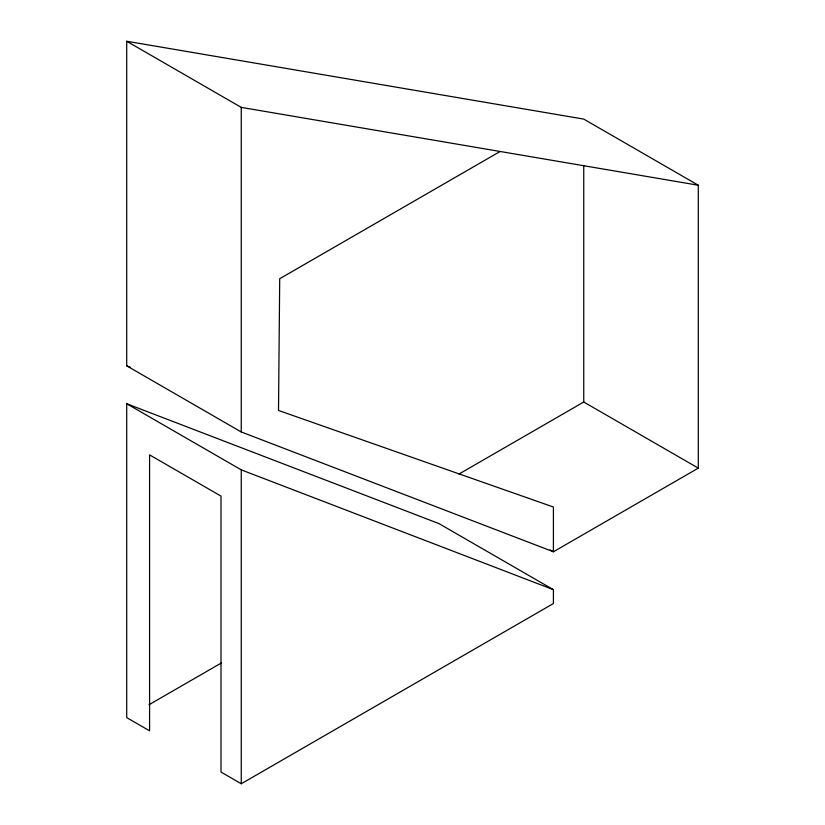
<?xml version="1.0" encoding="UTF-8"?>
<svg xmlns="http://www.w3.org/2000/svg" width="825" height="825" viewBox="0 0 825 825"><rect width="100%" height="100%" fill="white"/><g stroke="black" fill="none" stroke-linecap="round" stroke-linejoin="round"><path stroke-width="1.24" d="M500.115 151.47L279.706 278.726L278.51 410.448L553.41 507.024L553.41 551.781L241.251 431.96L126.71 365.836L126.71 41.25L583.749 119.099L698.29 185.233L698.29 468.136L553.41 551.781L550.079 549.863M458.927 474.076L583.749 402.012L698.29 468.136M149.005 704.746L221.471 662.908M241.251 783.75L553.41 603.529L553.41 589.679L438.869 523.555L126.71 403.734L126.71 717.616L149.583 730.826L149.583 454.874L220.997 496.103L220.997 772.056L241.251 783.75L241.251 469.858L126.71 403.734M126.71 41.25L241.251 107.384L698.29 185.233M126.71 365.836L130.309 367.218M241.251 469.858L553.41 589.679M583.749 165.392L583.749 402.012M241.251 107.384L241.251 431.96"/></g></svg>
